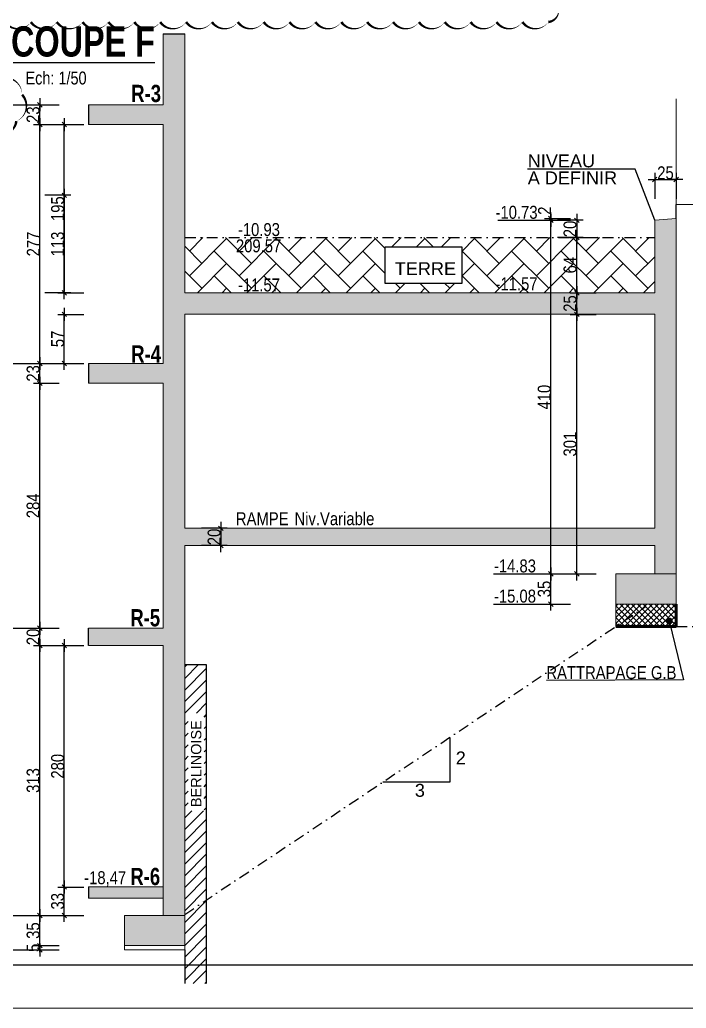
# Model space of a CAD drawing. Header units: millimetres. Extents: x 11663 to 22207, y 4553 to 8762.
# Drawn here: x 15666 to 16439, y 4553 to 5699 of the extents above; entities that cross this region are included whole.
import ezdxf
from ezdxf.enums import TextEntityAlignment as Align

# ---------------------------------------------------------------- set-up
doc = ezdxf.new("R2010")
doc.units = ezdxf.units.MM
doc.linetypes.add('TIRETPTX2', pattern=[50.8, 25.4, -12.7, 0, -12.7])
for name, color, linetype in [('01_cote_gen', 4, 'Continuous'), ('01_linteaux', 2, 'Continuous'), ('01_poch_BN', 9, 'Continuous'), ('01_poch_murs', 253, 'Continuous'), ('01_texte', 230, 'Continuous'), ('AA_COTES', 2, 'Continuous')]:
    doc.layers.add(name, color=color, linetype=linetype)
doc.layers.add('01_murs_coup', color=5, linetype='Continuous', lineweight=60)
doc.layers.add('01_PIEUX', color=5, linetype='Continuous', lineweight=60)
doc.styles.add('ARIAL NA', font='ARIALN.TTF')
doc.styles.add('impact', font='impact.ttf')
doc.styles.add('MATTE_TXT', font='arial.ttf')
doc.styles.add('STYLE2', font='ARIALN.TTF')
doc.dimstyles.new('JB50', dxfattribs={"dimscale": 0.1, "dimtxt": 150, "dimasz": 15, "dimexe": 0.1, "dimexo": 0.1, "dimgap": 0.09, "dimtad": 1, "dimdec": 1, "dimdsep": 46, "dimtxsty": 'STYLE2', "dimblk1": 'BOND_G', "dimblk2": 'BOND_D', "dimsah": 1, "dimcen": 1.5, "dimdle": 0.01, "dimse1": 1, "dimse2": 1, "dimclrd": 4, "dimclre": 2, "dimclrt": 6, "dimazin": 2, "dimtfac": 2.333333, "dimtdec": 1, "dimtix": 1, "dimtmove": 2, "dimatfit": 3, "dimldrblk": 'BOND_G', "dimfxl": 1, "dimtolj": 1, "dimtzin": 0, "dimarcsym": 0})

# ---------------------------------------------------------------- blocks, each defined once
blk = doc.blocks.new('BOND_G')
at = {"layer": 'AA_COTES', "color": 0}
for p, q in [((0, -5), (0, 15)), ((5, 0), (-5, 0)), ((1.77, 1.77), (-1.77, -1.77))]:
    blk.add_line(p, q, dxfattribs=at)
blk = doc.blocks.new('BOND_D')
at = {"layer": 'AA_COTES', "color": 0}
for p, q in [((5, 0), (-5, 0)), ((-1.77, -1.77), (1.77, 1.77)), ((0, 5), (0, -15))]:
    blk.add_line(p, q, dxfattribs=at)
blk = doc.blocks.new('*D125')
at = {"layer": '01_cote_gen', "color": 4, "lineweight": -2, "transparency": 16777216}
blk.add_line((16033.7, 7786.7), (16134.7, 7786.7), dxfattribs=at)
at = {"layer": 'Defpoints', "color": 0, "transparency": 16777216}
for p in [(16136.2, 7786.7), (16032.2, 7779.2), (16136.2, 5592.4)]:
    blk.add_point(p, dxfattribs=at)
at = {"layer": '01_cote_gen', "color": 4, "lineweight": -2, "transparency": 16777216, "xscale": 1.5, "yscale": 1.5, "zscale": 1.5, "rotation": 180}
blk.add_blockref('BOND_G', (16032.2, 7786.7), dxfattribs=at)
at = {"layer": '01_cote_gen', "color": 4, "lineweight": -2, "transparency": 16777216, "xscale": 1.5, "yscale": 1.5, "zscale": 1.5}
blk.add_blockref('BOND_D', (16136.2, 7786.7), dxfattribs=at)
at = {"layer": '01_cote_gen', "color": 6, "transparency": 16777216, "insert": (16084.2, 7794.4), "char_height": 15, "attachment_point": 5, "style": 'STYLE2'}
blk.add_mtext('\\A1;104', dxfattribs=at)
blk = doc.blocks.new('*D139')
at = {"layer": '01_cote_gen', "color": 4, "lineweight": -2, "transparency": 16777216}
blk.add_line((16333.7, 7758.7), (16414.3, 7758.7), dxfattribs=at)
at = {"layer": 'Defpoints', "color": 0, "transparency": 16777216}
for p in [(16415.8, 7758.7), (16332.2, 7706.2), (16415.8, 5569.6)]:
    blk.add_point(p, dxfattribs=at)
at = {"layer": '01_cote_gen', "color": 4, "lineweight": -2, "transparency": 16777216, "xscale": 1.5, "yscale": 1.5, "zscale": 1.5, "rotation": 180}
blk.add_blockref('BOND_G', (16332.2, 7758.7), dxfattribs=at)
at = {"layer": '01_cote_gen', "color": 4, "lineweight": -2, "transparency": 16777216, "xscale": 1.5, "yscale": 1.5, "zscale": 1.5}
blk.add_blockref('BOND_D', (16415.8, 7758.7), dxfattribs=at)
at = {"layer": '01_cote_gen', "color": 6, "transparency": 16777216, "insert": (16374, 7766.3), "char_height": 15, "attachment_point": 5, "style": 'STYLE2'}
blk.add_mtext('\\A1;83.5', dxfattribs=at)
blk = doc.blocks.new('*D228')
at = {"layer": '01_cote_gen', "color": 4, "lineweight": -2, "transparency": 16777216}
blk.add_line((15689.2, 4662.4), (15689.2, 4972.4), dxfattribs=at)
at = {"layer": 'Defpoints', "color": 0, "transparency": 16777216}
for p in [(15689.2, 4973.9), (15735.8, 4973.9), (15752.3, 4660.9)]:
    blk.add_point(p, dxfattribs=at)
at = {"layer": '01_cote_gen', "color": 4, "lineweight": -2, "transparency": 16777216, "xscale": 1.5, "yscale": 1.5, "zscale": 1.5}
for name, p, rotation in [('BOND_D', (15689.2, 4973.9), 90), ('BOND_G', (15689.2, 4660.9), 270)]:
    blk.add_blockref(name, p, dxfattribs=dict(at, rotation=rotation))
at = {"layer": '01_cote_gen', "color": 6, "transparency": 16777216, "insert": (15681.5, 4817.4), "char_height": 15, "attachment_point": 5, "rotation": 90, "style": 'STYLE2'}
blk.add_mtext('\\A1;313', dxfattribs=at)
blk = doc.blocks.new('*D229')
at = {"layer": '01_cote_gen', "color": 4, "lineweight": -2, "transparency": 16777216}
blk.add_line((15717.6, 4662.4), (15717.6, 4692.4), dxfattribs=at)
at = {"layer": 'Defpoints', "color": 0, "transparency": 16777216}
for p in [(15717.6, 4693.9), (15752.3, 4693.9), (15752.3, 4660.9)]:
    blk.add_point(p, dxfattribs=at)
at = {"layer": '01_cote_gen', "color": 4, "lineweight": -2, "transparency": 16777216, "xscale": 1.5, "yscale": 1.5, "zscale": 1.5}
for name, p, rotation in [('BOND_D', (15717.6, 4693.9), 90), ('BOND_G', (15717.6, 4660.9), 270)]:
    blk.add_blockref(name, p, dxfattribs=dict(at, rotation=rotation))
at = {"layer": '01_cote_gen', "color": 6, "transparency": 16777216, "insert": (15709.9, 4677.4), "char_height": 15, "attachment_point": 5, "rotation": 90, "style": 'STYLE2'}
blk.add_mtext('\\A1;33', dxfattribs=at)
blk = doc.blocks.new('*D230')
at = {"layer": '01_cote_gen', "color": 4, "lineweight": -2, "transparency": 16777216}
blk.add_line((15717.6, 4695.4), (15717.6, 4972.4), dxfattribs=at)
at = {"layer": 'Defpoints', "color": 0, "transparency": 16777216}
for p in [(15717.6, 4973.9), (15735.8, 4973.9), (15735.8, 4693.9)]:
    blk.add_point(p, dxfattribs=at)
at = {"layer": '01_cote_gen', "color": 4, "lineweight": -2, "transparency": 16777216, "xscale": 1.5, "yscale": 1.5, "zscale": 1.5}
for name, p, rotation in [('BOND_D', (15717.6, 4973.9), 90), ('BOND_G', (15717.6, 4693.9), 270)]:
    blk.add_blockref(name, p, dxfattribs=dict(at, rotation=rotation))
at = {"layer": '01_cote_gen', "color": 6, "transparency": 16777216, "insert": (15709.9, 4833.9), "char_height": 15, "attachment_point": 5, "rotation": 90, "style": 'STYLE2'}
blk.add_mtext('\\A1;280', dxfattribs=at)
blk = doc.blocks.new('*D326')
at = {"layer": '01_cote_gen', "color": 4, "lineweight": -2, "transparency": 16777216}
blk.add_line((15689.2, 4975.4), (15689.2, 4992.4), dxfattribs=at)
at = {"layer": 'Defpoints', "color": 0, "transparency": 16777216}
for p in [(15689.2, 4993.9), (15778, 4993.9), (15778, 4973.9)]:
    blk.add_point(p, dxfattribs=at)
at = {"layer": '01_cote_gen', "color": 4, "lineweight": -2, "transparency": 16777216, "xscale": 1.5, "yscale": 1.5, "zscale": 1.5}
for name, p, rotation in [('BOND_D', (15689.2, 4993.9), 90), ('BOND_G', (15689.2, 4973.9), 270)]:
    blk.add_blockref(name, p, dxfattribs=dict(at, rotation=rotation))
at = {"layer": '01_cote_gen', "color": 6, "transparency": 16777216, "insert": (15681.5, 4983.9), "char_height": 15, "attachment_point": 5, "rotation": 90, "style": 'STYLE2'}
blk.add_mtext('\\A1;20', dxfattribs=at)
blk = doc.blocks.new('*D327')
at = {"layer": '01_cote_gen', "color": 4, "lineweight": -2, "transparency": 16777216}
blk.add_line((15689.2, 4995.4), (15689.2, 5276.4), dxfattribs=at)
at = {"layer": 'Defpoints', "color": 0, "transparency": 16777216}
for p in [(15689.2, 5277.9), (15745.7, 5277.9), (15745.7, 4993.9)]:
    blk.add_point(p, dxfattribs=at)
at = {"layer": '01_cote_gen', "color": 4, "lineweight": -2, "transparency": 16777216, "xscale": 1.5, "yscale": 1.5, "zscale": 1.5}
for name, p, rotation in [('BOND_D', (15689.2, 5277.9), 90), ('BOND_G', (15689.2, 4993.9), 270)]:
    blk.add_blockref(name, p, dxfattribs=dict(at, rotation=rotation))
at = {"layer": '01_cote_gen', "color": 6, "transparency": 16777216, "insert": (15681.5, 5135.9), "char_height": 15, "attachment_point": 5, "rotation": 90, "style": 'STYLE2'}
blk.add_mtext('\\A1;284', dxfattribs=at)
blk = doc.blocks.new('*D328')
at = {"layer": '01_cote_gen', "color": 4, "lineweight": -2, "transparency": 16777216}
blk.add_line((15689.2, 5279.4), (15689.2, 5299.4), dxfattribs=at)
at = {"layer": 'Defpoints', "color": 0, "transparency": 16777216}
for p in [(15689.2, 5300.9), (15756, 5300.9), (15756, 5277.9)]:
    blk.add_point(p, dxfattribs=at)
at = {"layer": '01_cote_gen', "color": 4, "lineweight": -2, "transparency": 16777216, "xscale": 1.5, "yscale": 1.5, "zscale": 1.5}
for name, p, rotation in [('BOND_D', (15689.2, 5300.9), 90), ('BOND_G', (15689.2, 5277.9), 270)]:
    blk.add_blockref(name, p, dxfattribs=dict(at, rotation=rotation))
at = {"layer": '01_cote_gen', "color": 6, "transparency": 16777216, "insert": (15681.5, 5289.4), "char_height": 15, "attachment_point": 5, "rotation": 90, "style": 'STYLE2'}
blk.add_mtext('\\A1;23', dxfattribs=at)
blk = doc.blocks.new('*D329')
at = {"layer": '01_cote_gen', "color": 4, "lineweight": -2, "transparency": 16777216}
blk.add_line((15689.2, 5302.4), (15689.2, 5576.4), dxfattribs=at)
at = {"layer": 'Defpoints', "color": 0, "transparency": 16777216}
for p in [(15689.2, 5577.9), (15789, 5577.9), (15809.4, 5300.9)]:
    blk.add_point(p, dxfattribs=at)
at = {"layer": '01_cote_gen', "color": 4, "lineweight": -2, "transparency": 16777216, "xscale": 1.5, "yscale": 1.5, "zscale": 1.5}
for name, p, rotation in [('BOND_D', (15689.2, 5577.9), 90), ('BOND_G', (15689.2, 5300.9), 270)]:
    blk.add_blockref(name, p, dxfattribs=dict(at, rotation=rotation))
at = {"layer": '01_cote_gen', "color": 6, "transparency": 16777216, "insert": (15681.7, 5439.4), "char_height": 15, "attachment_point": 5, "rotation": 90, "style": 'STYLE2'}
blk.add_mtext('\\A1;277', dxfattribs=at)
blk = doc.blocks.new('*D330')
at = {"layer": '01_cote_gen', "color": 4, "lineweight": -2, "transparency": 16777216}
blk.add_line((15689.2, 5579.4), (15689.2, 5599.4), dxfattribs=at)
at = {"layer": 'Defpoints', "color": 0, "transparency": 16777216}
for p in [(15689.2, 5600.9), (15765.3, 5600.9), (15789, 5577.9)]:
    blk.add_point(p, dxfattribs=at)
at = {"layer": '01_cote_gen', "color": 4, "lineweight": -2, "transparency": 16777216, "xscale": 1.5, "yscale": 1.5, "zscale": 1.5}
for name, p, rotation in [('BOND_D', (15689.2, 5600.9), 90), ('BOND_G', (15689.2, 5577.9), 270)]:
    blk.add_blockref(name, p, dxfattribs=dict(at, rotation=rotation))
at = {"layer": '01_cote_gen', "color": 6, "transparency": 16777216, "insert": (15681.5, 5589.4), "char_height": 15, "attachment_point": 5, "rotation": 90, "style": 'STYLE2'}
blk.add_mtext('\\A1;23', dxfattribs=at)
blk = doc.blocks.new('*D331')
at = {"layer": '01_cote_gen', "color": 4, "lineweight": -2, "transparency": 16777216}
blk.add_line((15717.6, 5302.4), (15717.6, 5356.4), dxfattribs=at)
at = {"layer": 'Defpoints', "color": 0, "transparency": 16777216}
for p in [(15717.6, 5357.9), (15899.3, 5357.9), (15789, 5300.9)]:
    blk.add_point(p, dxfattribs=at)
at = {"layer": '01_cote_gen', "color": 4, "lineweight": -2, "transparency": 16777216, "xscale": 1.5, "yscale": 1.5, "zscale": 1.5}
for name, p, rotation in [('BOND_D', (15717.6, 5357.9), 90), ('BOND_G', (15717.6, 5300.9), 270)]:
    blk.add_blockref(name, p, dxfattribs=dict(at, rotation=rotation))
at = {"layer": '01_cote_gen', "color": 6, "transparency": 16777216, "insert": (15709.9, 5329.4), "char_height": 15, "attachment_point": 5, "rotation": 90, "style": 'STYLE2'}
blk.add_mtext('\\A1;57', dxfattribs=at)
blk = doc.blocks.new('*D332')
at = {"layer": '01_cote_gen', "color": 4, "lineweight": -2, "transparency": 16777216}
blk.add_line((15717.6, 5494.4), (15717.6, 5384.4), dxfattribs=at)
at = {"layer": 'Defpoints', "color": 0, "transparency": 16777216}
for p in [(15740.1, 5495.9), (15717.6, 5382.9), (15857.2, 5382.9)]:
    blk.add_point(p, dxfattribs=at)
at = {"layer": '01_cote_gen', "color": 4, "lineweight": -2, "transparency": 16777216, "xscale": 1.5, "yscale": 1.5, "zscale": 1.5}
for name, p, rotation in [('BOND_G', (15717.6, 5495.9), 90), ('BOND_D', (15717.6, 5382.9), 270)]:
    blk.add_blockref(name, p, dxfattribs=dict(at, rotation=rotation))
at = {"layer": '01_cote_gen', "color": 6, "transparency": 16777216, "insert": (15709.9, 5439.4), "char_height": 15, "attachment_point": 5, "rotation": 90, "style": 'STYLE2'}
blk.add_mtext('\\A1;113', dxfattribs=at)
blk = doc.blocks.new('*D333')
at = {"layer": '01_cote_gen', "color": 4, "lineweight": -2, "transparency": 16777216}
blk.add_line((15717.6, 5384.4), (15717.6, 5576.4), dxfattribs=at)
at = {"layer": 'Defpoints', "color": 0, "transparency": 16777216}
for p in [(15717.6, 5577.9), (15767.1, 5577.9), (15924.4, 5382.9)]:
    blk.add_point(p, dxfattribs=at)
at = {"layer": '01_cote_gen', "color": 4, "lineweight": -2, "transparency": 16777216, "xscale": 1.5, "yscale": 1.5, "zscale": 1.5}
for name, p, rotation in [('BOND_D', (15717.6, 5577.9), 90), ('BOND_G', (15717.6, 5382.9), 270)]:
    blk.add_blockref(name, p, dxfattribs=dict(at, rotation=rotation))
at = {"layer": '01_cote_gen', "color": 6, "transparency": 16777216, "insert": (15709.9, 5480.4), "char_height": 15, "attachment_point": 5, "rotation": 90, "style": 'STYLE2'}
blk.add_mtext('\\A1;195', dxfattribs=at)
blk = doc.blocks.new('*D231')
at = {"layer": '01_cote_gen', "color": 4, "lineweight": -2, "transparency": 16777216}
blk.add_line((16311.8, 5384.4), (16311.8, 5445.4), dxfattribs=at)
at = {"layer": 'Defpoints', "color": 0, "transparency": 16777216}
for p in [(16311.8, 5446.9), (16333.1, 5446.9), (16323.4, 5382.9)]:
    blk.add_point(p, dxfattribs=at)
at = {"layer": '01_cote_gen', "color": 4, "lineweight": -2, "transparency": 16777216, "xscale": 1.5, "yscale": 1.5, "zscale": 1.5}
for name, p, rotation in [('BOND_D', (16311.8, 5446.9), 90), ('BOND_G', (16311.8, 5382.9), 270)]:
    blk.add_blockref(name, p, dxfattribs=dict(at, rotation=rotation))
at = {"layer": '01_cote_gen', "color": 6, "transparency": 16777216, "insert": (16304.1, 5414.9), "char_height": 15, "attachment_point": 5, "rotation": 90, "style": 'STYLE2'}
blk.add_mtext('\\A1;64', dxfattribs=at)
blk = doc.blocks.new('*D232')
at = {"layer": '01_cote_gen', "color": 4, "lineweight": -2, "transparency": 16777216}
blk.add_line((16311.8, 5465.4), (16311.8, 5448.4), dxfattribs=at)
at = {"layer": 'Defpoints', "color": 0, "transparency": 16777216}
for p in [(16334.3, 5466.9), (16311.8, 5446.9), (16334.3, 5446.9)]:
    blk.add_point(p, dxfattribs=at)
at = {"layer": '01_cote_gen', "color": 4, "lineweight": -2, "transparency": 16777216, "xscale": 1.5, "yscale": 1.5, "zscale": 1.5}
for name, p, rotation in [('BOND_G', (16311.8, 5466.9), 90), ('BOND_D', (16311.8, 5446.9), 270)]:
    blk.add_blockref(name, p, dxfattribs=dict(at, rotation=rotation))
at = {"layer": '01_cote_gen', "color": 6, "transparency": 16777216, "insert": (16304.1, 5456.9), "char_height": 15, "attachment_point": 5, "rotation": 90, "style": 'STYLE2'}
blk.add_mtext('\\A1;20', dxfattribs=at)
blk = doc.blocks.new('*D233')
at = {"layer": '01_cote_gen', "color": 4, "lineweight": -2, "transparency": 16777216}
for p, q in [((16281.9, 5470.4), (16281.9, 5471.9)), ((16281.9, 5468.9), (16281.9, 5466.9)), ((16281.9, 5465.4), (16281.9, 5463.9))]:
    blk.add_line(p, q, dxfattribs=at)
at = {"layer": 'Defpoints', "color": 0, "transparency": 16777216}
for p in [(16281.9, 5466.9), (16304.4, 5468.9), (16331, 5466.9)]:
    blk.add_point(p, dxfattribs=at)
at = {"layer": '01_cote_gen', "color": 4, "lineweight": -2, "transparency": 16777216, "xscale": 1.5, "yscale": 1.5, "zscale": 1.5}
for name, p, rotation in [('BOND_G', (16281.9, 5468.9), 270), ('BOND_D', (16281.9, 5466.9), 90)]:
    blk.add_blockref(name, p, dxfattribs=dict(at, rotation=rotation))
at = {"layer": '01_cote_gen', "color": 6, "transparency": 16777216, "insert": (16274.4, 5478.1), "char_height": 15, "attachment_point": 5, "rotation": 90, "style": 'STYLE2'}
blk.add_mtext('\\A1;2', dxfattribs=at)
blk = doc.blocks.new('*D234')
at = {"layer": '01_cote_gen', "color": 4, "lineweight": -2, "transparency": 16777216}
blk.add_line((16311.8, 5058.4), (16311.8, 5356.4), dxfattribs=at)
at = {"layer": 'Defpoints', "color": 0, "transparency": 16777216}
for p in [(16311.8, 5357.9), (16327, 5357.9), (16315.9, 5056.9)]:
    blk.add_point(p, dxfattribs=at)
at = {"layer": '01_cote_gen', "color": 4, "lineweight": -2, "transparency": 16777216, "xscale": 1.5, "yscale": 1.5, "zscale": 1.5}
for name, p, rotation in [('BOND_D', (16311.8, 5357.9), 90), ('BOND_G', (16311.8, 5056.9), 270)]:
    blk.add_blockref(name, p, dxfattribs=dict(at, rotation=rotation))
at = {"layer": '01_cote_gen', "color": 6, "transparency": 16777216, "insert": (16304.1, 5207.4), "char_height": 15, "attachment_point": 5, "rotation": 90, "style": 'STYLE2'}
blk.add_mtext('\\A1;301', dxfattribs=at)
blk = doc.blocks.new('*D235')
at = {"layer": '01_cote_gen', "color": 4, "lineweight": -2, "transparency": 16777216}
blk.add_line((16311.8, 5359.4), (16311.8, 5381.4), dxfattribs=at)
at = {"layer": 'Defpoints', "color": 0, "transparency": 16777216}
for p in [(16311.8, 5382.9), (16334.3, 5382.9), (16334.3, 5357.9)]:
    blk.add_point(p, dxfattribs=at)
at = {"layer": '01_cote_gen', "color": 4, "lineweight": -2, "transparency": 16777216, "xscale": 1.5, "yscale": 1.5, "zscale": 1.5}
for name, p, rotation in [('BOND_D', (16311.8, 5382.9), 90), ('BOND_G', (16311.8, 5357.9), 270)]:
    blk.add_blockref(name, p, dxfattribs=dict(at, rotation=rotation))
at = {"layer": '01_cote_gen', "color": 6, "transparency": 16777216, "insert": (16304.1, 5370.4), "char_height": 15, "attachment_point": 5, "rotation": 90, "style": 'STYLE2'}
blk.add_mtext('\\A1;25', dxfattribs=at)
blk = doc.blocks.new('*D200')
at = {"layer": '01_cote_gen', "color": 4, "lineweight": -2, "transparency": 16777216}
blk.add_line((16281.9, 5058.4), (16281.9, 5465.4), dxfattribs=at)
at = {"layer": 'Defpoints', "color": 0, "transparency": 16777216}
for p in [(16281.9, 5466.9), (16334.3, 5466.9), (16304.3, 5056.9)]:
    blk.add_point(p, dxfattribs=at)
at = {"layer": '01_cote_gen', "color": 4, "lineweight": -2, "transparency": 16777216, "xscale": 1.5, "yscale": 1.5, "zscale": 1.5}
for name, p, rotation in [('BOND_D', (16281.9, 5466.9), 90), ('BOND_G', (16281.9, 5056.9), 270)]:
    blk.add_blockref(name, p, dxfattribs=dict(at, rotation=rotation))
at = {"layer": '01_cote_gen', "color": 6, "transparency": 16777216, "insert": (16274.2, 5261.9), "char_height": 15, "attachment_point": 5, "rotation": 90, "style": 'STYLE2'}
blk.add_mtext('\\A1;410', dxfattribs=at)
blk = doc.blocks.new('*D201')
at = {"layer": '01_cote_gen', "color": 4, "lineweight": -2, "transparency": 16777216}
blk.add_line((16403.7, 5514.3), (16425.7, 5514.3), dxfattribs=at)
at = {"layer": 'Defpoints', "color": 0, "transparency": 16777216}
for p in [(16427.2, 5514.3), (16402.2, 5497.2), (16427.2, 5482.7)]:
    blk.add_point(p, dxfattribs=at)
at = {"layer": '01_cote_gen', "color": 4, "lineweight": -2, "transparency": 16777216, "xscale": 1.5, "yscale": 1.5, "zscale": 1.5, "rotation": 180}
blk.add_blockref('BOND_G', (16402.2, 5514.3), dxfattribs=at)
at = {"layer": '01_cote_gen', "color": 4, "lineweight": -2, "transparency": 16777216, "xscale": 1.5, "yscale": 1.5, "zscale": 1.5}
blk.add_blockref('BOND_D', (16427.2, 5514.3), dxfattribs=at)
at = {"layer": '01_cote_gen', "color": 6, "transparency": 16777216, "insert": (16414.7, 5521.9), "char_height": 15, "attachment_point": 5, "style": 'STYLE2'}
blk.add_mtext('\\A1;25', dxfattribs=at)
blk = doc.blocks.new('*D284')
at = {"layer": '01_cote_gen', "color": 4, "lineweight": -2, "transparency": 16777216}
blk.add_line((15899.1, 5108.3), (15899.1, 5091.3), dxfattribs=at)
at = {"layer": 'Defpoints', "color": 0, "transparency": 16777216}
for p in [(15887.5, 5109.8), (15887.5, 5089.8), (15899.1, 5089.8)]:
    blk.add_point(p, dxfattribs=at)
at = {"layer": '01_cote_gen', "color": 4, "lineweight": -2, "transparency": 16777216, "xscale": 1.5, "yscale": 1.5, "zscale": 1.5}
for name, p, rotation in [('BOND_G', (15899.1, 5109.8), 90), ('BOND_D', (15899.1, 5089.8), 270)]:
    blk.add_blockref(name, p, dxfattribs=dict(at, rotation=rotation))
at = {"layer": '01_cote_gen', "color": 6, "transparency": 16777216, "insert": (15891.4, 5099.8), "char_height": 15, "attachment_point": 5, "rotation": 90, "style": 'STYLE2'}
blk.add_mtext('\\A1;20', dxfattribs=at)
blk = doc.blocks.new('*D285')
at = {"layer": '01_cote_gen', "color": 4, "lineweight": -2, "transparency": 16777216}
for p, q in [((15689.2, 4627.4), (15689.2, 4628.9)), ((15689.2, 4625.9), (15689.2, 4620.9)), ((15689.2, 4619.4), (15689.2, 4617.9))]:
    blk.add_line(p, q, dxfattribs=at)
at = {"layer": 'Defpoints', "color": 0, "transparency": 16777216}
for p in [(15689.2, 4620.9), (15787.2, 4625.9), (15787.2, 4620.9)]:
    blk.add_point(p, dxfattribs=at)
at = {"layer": '01_cote_gen', "color": 4, "lineweight": -2, "transparency": 16777216, "xscale": 1.5, "yscale": 1.5, "zscale": 1.5}
for name, p, rotation in [('BOND_G', (15689.2, 4625.9), 270), ('BOND_D', (15689.2, 4620.9), 90)]:
    blk.add_blockref(name, p, dxfattribs=dict(at, rotation=rotation))
at = {"layer": '01_cote_gen', "color": 6, "transparency": 16777216, "insert": (15681.6, 4623.4), "char_height": 15, "attachment_point": 5, "rotation": 90, "style": 'STYLE2'}
blk.add_mtext('\\A1;5', dxfattribs=at)
blk = doc.blocks.new('*D286')
at = {"layer": '01_cote_gen', "color": 4, "lineweight": -2, "transparency": 16777216}
blk.add_line((15689.2, 4627.4), (15689.2, 4659.4), dxfattribs=at)
at = {"layer": 'Defpoints', "color": 0, "transparency": 16777216}
for p in [(15689.2, 4660.9), (15787.2, 4660.9), (15787.2, 4625.9)]:
    blk.add_point(p, dxfattribs=at)
at = {"layer": '01_cote_gen', "color": 4, "lineweight": -2, "transparency": 16777216, "xscale": 1.5, "yscale": 1.5, "zscale": 1.5}
for name, p, rotation in [('BOND_D', (15689.2, 4660.9), 90), ('BOND_G', (15689.2, 4625.9), 270)]:
    blk.add_blockref(name, p, dxfattribs=dict(at, rotation=rotation))
at = {"layer": '01_cote_gen', "color": 6, "transparency": 16777216, "insert": (15681.5, 4643.4), "char_height": 15, "attachment_point": 5, "rotation": 90, "style": 'STYLE2'}
blk.add_mtext('\\A1;35', dxfattribs=at)
blk = doc.blocks.new('*D288')
at = {"layer": '01_cote_gen', "color": 4, "lineweight": -2, "transparency": 16777216}
blk.add_line((16281.9, 5023.4), (16281.9, 5055.4), dxfattribs=at)
at = {"layer": 'Defpoints', "color": 0, "transparency": 16777216}
for p in [(16281.9, 5056.9), (16357.2, 5056.9), (16357.2, 5021.9)]:
    blk.add_point(p, dxfattribs=at)
at = {"layer": '01_cote_gen', "color": 4, "lineweight": -2, "transparency": 16777216, "xscale": 1.5, "yscale": 1.5, "zscale": 1.5}
for name, p, rotation in [('BOND_D', (16281.9, 5056.9), 90), ('BOND_G', (16281.9, 5021.9), 270)]:
    blk.add_blockref(name, p, dxfattribs=dict(at, rotation=rotation))
at = {"layer": '01_cote_gen', "color": 6, "transparency": 16777216, "insert": (16274.2, 5039.4), "char_height": 15, "attachment_point": 5, "rotation": 90, "style": 'STYLE2'}
blk.add_mtext('\\A1;35', dxfattribs=at)

msp = doc.modelspace()

# ---------------------------------------------------------------- hatches: boundary and pattern name
at = {"layer": '01_poch_BN'}
h = msp.add_hatch(color=256, dxfattribs=at)
h.dxf.hatch_style = 1
h.paths.add_polyline_path([(16065.03, 5109.79), (15857.21, 5109.79), (15857.21, 5357.92), (16065.03, 5357.92), (16065.03, 5382.92), (15857.21, 5382.92), (15857.21, 5683), (15832.21, 5683), (15832.21, 5600.92), (15745.72, 5600.92), (15745.72, 5577.92), (15832.21, 5577.92), (15832.21, 5300.92), (15745.72, 5300.92), (15745.72, 5277.92), (15832.21, 5277.92), (15832.21, 4993.92), (15745.72, 4993.92), (15745.72, 4973.92), (15832.21, 4973.92), (15832.21, 4660.92), (15857.21, 4660.92), (15857.21, 5089.77), (16065.03, 5089.77)])
h.paths.add_polyline_path([(15832.21, 4693.92), (15745.72, 4693.92), (15745.72, 4680.92), (15832.21, 4680.92)], flags=17)
h.paths.add_polyline_path([(15857.21, 4660.92), (15787.21, 4660.92), (15787.21, 4625.92), (15857.21, 4625.92)])
h = msp.add_hatch(color=256, dxfattribs=at)
h.dxf.hatch_style = 1
h.paths.add_polyline_path([(16427.21, 5463.92), (16427.21, 5468.92), (16402.21, 5466.92), (16402.21, 5461.92), (16402.21, 5382.92), (16065.03, 5382.92), (16065.03, 5357.92), (16402.21, 5357.92), (16402.21, 5109.79), (16065.03, 5109.79), (16065.03, 5089.77), (16402.21, 5089.77), (16402.21, 5056.91), (16427.21, 5056.91)])
h.paths.add_polyline_path([(16427.21, 5056.91), (16402.21, 5056.91), (16357.21, 5056.91), (16357.21, 5021.91), (16427.21, 5021.91)])
at = {"layer": '01_poch_murs'}
h = msp.add_hatch(dxfattribs=at)
h.set_pattern_fill('AR-HBONE', color=256, scale=0.2)
h.paths.add_polyline_path([(16402.21, 5446.92), (15857.21, 5446.92), (15857.21, 5382.92), (16402.21, 5382.92)])
h.paths.add_polyline_path([(16089.8, 5435.98), (16178.39, 5435.98), (16178.39, 5393.69), (16089.8, 5393.69)], flags=16)
h.paths.add_polyline_path([(16319.65, 5401.73), (16319.65, 5428.34), (16288.42, 5428.34), (16288.42, 5401.73)], flags=24)
h.paths.add_polyline_path([(16319.65, 5440.55), (16319.65, 5467.16), (16288.42, 5467.16), (16288.42, 5440.55)], flags=9)
h.paths.add_polyline_path([(15915.08, 5380.41), (15982.15, 5380.41), (15982.15, 5403.39), (15915.08, 5403.39)], flags=9)
h.paths.add_polyline_path([(16213.8, 5381.65), (16270.19, 5381.65), (16270.19, 5404.62), (16213.8, 5404.62)], flags=9)
h.paths.add_polyline_path([(15912.76, 5425.7), (15984.51, 5425.7), (15984.51, 5448.68), (15912.76, 5448.68)], flags=9)
h.paths.add_polyline_path([(16097.09, 5399.63), (16175.61, 5399.63), (16175.61, 5422.13), (16097.09, 5422.13)], flags=8)
h = msp.add_hatch(dxfattribs=at)
h.set_pattern_fill('ANSI37', color=256, scale=1.5)
h.set_pattern_definition([(45, (3765.891, -1321.345), (-3.367596, 3.367596), []), (135, (3765.891, -1321.345), (-3.367596, -3.367596), [])])
h.paths.add_polyline_path([(16427.21, 5021.91), (16357.21, 5021.91), (16357.21, 4996.11), (16427.21, 4996.11)])
h = msp.add_hatch(dxfattribs=at)
h.set_pattern_fill('ANSI31', color=256, scale=3)
h.set_pattern_definition([(45, (4200.968, 3422.751), (-6.735192, 6.735192), [])])
h.paths.add_polyline_path([(15882.21, 4951.92), (15857.21, 4951.92)], flags=17)
h.paths.add_polyline_path([(15882.21, 4951.92), (15857.21, 4951.92), (15857.21, 4660.92), (15857.21, 4620.92), (15882.21, 4637.54)])
h.paths.add_polyline_path([(15882.21, 4637.54), (15857.21, 4620.92), (15857.21, 4582.02), (15882.21, 4582.02)])
h.paths.add_polyline_path([(15879.78, 4782.33), (15879.78, 4895.53), (15861.15, 4895.53), (15861.15, 4782.33)], flags=16)

# ---------------------------------------------------------------- linework, layer by layer
at = {"layer": '01_linteaux', "linetype": 'TIRETPTX2', "ltscale": 0.5}
for p, q in [((15857.21, 5446.92, 9.99), (16402.21, 5446.92, 9.99)), ((15857.21, 4662.12, 9.99), (16391.58, 5019.07, 9.99)), ((16427.21, 5016.91, 9.99), (16427.21, 4996.11, 494881319.69)), ((16427.21, 4996.11, 494881319.69), (16467.21, 4996.11, 494881319.69))]:
    msp.add_line(p, q, dxfattribs=at)
at = {"layer": '01_linteaux'}
for p, q in [((15857.21, 4951.92, 9.99), (15882.21, 4951.92, 9.99)), ((15882.21, 4951.92, 9.99), (15882.21, 4582.02, 9.99)), ((15857.21, 4620.92, 9.99), (15857.21, 4582.02, 9.99))]:
    msp.add_line(p, q, dxfattribs=at)
at = {"layer": '01_murs_coup'}
for p in [(16427.21, 5021.91, 9.99), (16357.21, 4996.11, -517158655.11)]:
    msp.add_line(p, (16427.21, 4996.11, -517158655.11), dxfattribs=at)
at = {"layer": '01_murs_coup', "linetype": 'Continuous', "lineweight": 5}
msp.add_line((21156.96, 4553.36), (11662.74, 4553.36), dxfattribs=at)
at = {"layer": '01_PIEUX', "linetype": 'Continuous', "lineweight": 5}
for p, q in [((15832.21, 5600.92, 9.99), (15832.21, 5683, 9.99)), ((15857.21, 5382.92, 9.99), (15857.21, 5683, 9.99)), ((16427.21, 5485.38, 104295347.93), (16427.21, 5607.92, 9.99)), ((15745.72, 5600.92, 9.99), (15832.21, 5600.92, 9.99)), ((15745.72, 5577.92, 9.99), (15832.21, 5577.92, 9.99)), ((15832.21, 5300.92, 9.99), (15832.21, 5577.92, 9.99)), ((16427.21, 5485.38, 9.99), (16467.21, 5485.38, 9.99)), ((16402.21, 5466.92, 9.99), (16427.21, 5468.92, 9.99)), ((16402.21, 5382.92, 9.99), (16402.21, 5466.92, 9.99)), ((16427.21, 5016.91, 9.99), (16427.21, 5468.92, 9.99)), ((15857.21, 5382.92, 9.99), (16402.21, 5382.92, 9.99)), ((15857.21, 5357.92, 9.99), (16402.21, 5357.92, 9.99)), ((15857.21, 5109.79, 9.99), (15857.21, 5357.92, 9.99)), ((16402.21, 5109.79, 9.99), (16402.21, 5357.92, 9.99)), ((15745.72, 5300.92, 9.99), (15832.21, 5300.92, 9.99)), ((15745.72, 5277.92, 9.99), (15832.21, 5277.92, 9.99)), ((15832.21, 4993.92, 9.99), (15832.21, 5277.92, 9.99)), ((15857.21, 5109.79, 9.99), (16402.21, 5109.79, 9.99)), ((15857.21, 5089.77, 9.99), (16402.21, 5089.77, 9.99)), ((15857.21, 4620.92, 9.99), (15857.21, 5089.77, 9.99)), ((16402.21, 5056.91, 9.99), (16402.21, 5089.77, 9.99)), ((16357.21, 4996.11, 9.99), (16357.21, 5056.91, 9.99)), ((16357.21, 5056.91, 9.99), (16427.21, 5056.91, 9.99)), ((16357.21, 5021.91, 9.99), (16427.21, 5021.91, 9.99)), ((15745.72, 4993.92, 9.99), (15832.21, 4993.92, 9.99)), ((15745.72, 4973.92, 9.99), (15832.21, 4973.92, 9.99)), ((15832.21, 4660.92, 9.99), (15832.21, 4973.92, 9.99)), ((15745.72, 4693.92, 9.99), (15832.21, 4693.92, 9.99)), ((15745.72, 4680.92, 9.99), (15832.21, 4680.92, 9.99)), ((15787.21, 4660.92, 9.99), (15857.21, 4660.92, 9.99)), ((15787.21, 4620.92, 9.99), (15787.21, 4660.92, 9.99)), ((15787.21, 4625.92, 9.99), (15857.21, 4625.92, 9.99)), ((15787.21, 4620.92, 9.99), (15857.21, 4620.92, 9.99))]:
    msp.add_line(p, q, dxfattribs=at)
at = {"layer": '01_poch_BN'}
for p, q in [((15832.21, 5683, 9.99), (15857.21, 5683, 9.99)), ((15745.72, 5600.92, 9.99), (15745.72, 5577.92, 9.99)), ((16427.21, 5468.92, 9.99), (16427.21, 5485.38, 9.99)), ((15745.72, 5300.92, 9.99), (15745.72, 5277.92, 9.99)), ((15745.72, 4973.92, 9.99), (15745.72, 4993.92, 9.99)), ((15745.72, 4693.92, 9.99), (15745.72, 4680.92, 9.99))]:
    msp.add_line(p, q, dxfattribs=at)
at = {"layer": '01_texte'}
for p, q in [((15597.48, 5600.92, 9.99), (15681.7, 5600.92, 9.99)), ((16379.46, 5526.3, 9.99), (16254.57, 5526.3, 9.99)), ((16402.21, 5466.92, 9.99), (16379.46, 5526.3, 9.99)), ((16220.2, 5466.92, 9.99), (16274.41, 5466.92, 9.99)), ((15597.48, 5300.92, 9.99), (15681.7, 5300.92, 9.99)), ((16215.46, 5056.91, 9.99), (16274.41, 5056.91, 9.99)), ((16215.46, 5021.91, 9.99), (16274.41, 5021.91, 9.99)), ((16419.15, 5002.37, -517158655.11), (16435.6, 4933.98, -517158655.11)), ((15597.48, 4993.92, 9.99), (15681.7, 4993.92, 9.99)), ((16435.6, 4933.98, -517158655.11), (16276.87, 4933.45, -517158655.11)), ((16164.67, 4867.1, 9.99), (16164.67, 4815.39, 9.99)), ((16164.67, 4815.39, 9.99), (16087.11, 4815.39, 9.99)), ((15597.48, 4660.92, 9.99), (15681.7, 4660.92, 9.99)), ((15597.48, 4620.92, 9.99), (15681.7, 4620.92, 9.99)), ((21156.96, 4603.36), (11712.74, 4603.36))]:
    msp.add_line(p, q, dxfattribs=at)
msp.add_lwpolyline([(16289.57, 5716.03, 0, 3, -0.5205671), (16278.78, 5696.82, 0, 3, -0.5205671), (16248.78, 5696.82, 0, 3, -0.5205671), (16218.78, 5696.82, 0, 3, -0.5205671), (16188.78, 5696.82, 0, 3, -0.5205671), (16158.78, 5696.82, 0, 3, -0.5205671), (16128.78, 5696.82, 0, 3, -0.5205671), (16098.78, 5696.82, 0, 3, -0.5205671), (16068.78, 5696.82, 0, 3, -0.5205671), (16038.78, 5696.82, 0, 3, -0.5205671), (16008.78, 5696.82, 0, 3, -0.5205671), (15978.78, 5696.82, 0, 3, -0.5205671), (15948.78, 5696.82, 0, 3, -0.5205671), (15918.78, 5696.82, 0, 3, -0.5205671), (15888.78, 5696.82, 0, 3, -0.5205671), (15858.78, 5696.82, 0, 3, -0.5205671), (15828.78, 5696.82, 0, 3, -0.5205671), (15798.78, 5696.82, 0, 3, -0.5205671), (15768.78, 5696.82, 0, 3, -0.5205671), (15738.78, 5696.82, 0, 3, -0.5205671), (15708.78, 5696.82, 0, 3, -0.5205671), (15678.78, 5696.82, 0, 3, -0.5205671), (15648.78, 5696.82, 0, 3, -0.5205671)], format="xyseb", dxfattribs=at)
msp.add_lwpolyline([(15605.25, 5626.27, 0, 3, 0.5205671), (15575.05, 5625.16, 0, 3, 0.5205671), (15575.05, 5625.16, 0, 3, 0.5205671), (15561.26, 5597.21, 0, 3, 0.5205671), (15561.26, 5597.21, 0, 3, 0.5205671), (15573.19, 5569.26, 0, 3, 0.5205671), (15573.19, 5569.26, 0, 3, 0.5205671), (15604.51, 5563.67, 0, 3, 0.5205671), (15604.51, 5563.67, 0, 3, 0.5205671), (15635.46, 5567.77, 0, 3, 0.5205671), (15635.46, 5567.77, 0, 3, 0.5205671), (15661.93, 5581.93, 0, 3, 0.5205671), (15661.93, 5581.93, 0, 3, 0.5205671), (15668.64, 5612.49, 0, 3, 0.5205671), (15668.64, 5612.49, 0, 3, 0.5205671), (15642.17, 5631.12, 0, 3, 0.5205671), (15642.17, 5631.12, 0, 3, 0.5205671)], format="xyseb", close=True, dxfattribs=at)
at = {"layer": '01_texte', "elevation": 9.99}
msp.add_lwpolyline([(16089.8, 5435.98), (16178.39, 5435.98), (16178.39, 5393.69), (16089.8, 5393.69)], close=True, dxfattribs=at)
at = {"layer": '01_texte', "const_width": 4, "elevation": -517158655.11}
msp.add_lwpolyline([(16417.15, 5002.37, 1), (16421.15, 5002.37, 1)], format="xyb", close=True, dxfattribs=at)

# ---------------------------------------------------------------- texts
at = {"layer": '01_texte', "style": 'impact'}
msp.add_text('%%UCOUPE F', height=35, dxfattribs=at).set_placement((15739.3, 5646.29, 9.99), align=Align.BOTTOM_CENTER)
at = {"layer": '01_texte', "style": 'MATTE_TXT', "width": 0.8}
msp.add_text('Ech: 1/50', height=15, dxfattribs=at).set_placement((15708, 5619.9, 9.99), align=Align.BOTTOM_CENTER)
at = {"layer": '01_texte'}
for s, height, style, p in [('R-3', 20, 'impact', (15795.16, 5604.03, 9.99)), ('NIVEAU', 15, 'MATTE_TXT', (16255.02, 5528.31, 9.99)), ('A DEFINIR', 15, 'MATTE_TXT', (16255.02, 5508.62, 9.99)), ('-10.73', 15, 'ARIAL NA', (16217.63, 5468.69, 9.99)), ('-10.93', 15, 'ARIAL NA', (15918.9, 5448.69, 9.99)), ('209.57', 15, 'ARIAL NA', (15916.59, 5429.79, 9.99)), ('TERRE', 15, 'MATTE_TXT', (16100.84, 5403.38, 9.99)), ('-11.57', 15, 'ARIAL NA', (15918.9, 5384.5, 9.99)), ('-11.57', 15, 'ARIAL NA', (16217.63, 5385.73, 9.99)), ('R-4', 20, 'impact', (15795.16, 5301.93, 9.99)), ('RAMPE', 15, 'ARIAL NA', (15916.54, 5113.36, 9.99)), ('Niv.Variable', 15, 'ARIAL NA', (15984.51, 5113.44, 9.99)), ('-14.83', 15, 'ARIAL NA', (16215.8, 5058.68, 9.99)), ('-15.08', 15, 'ARIAL NA', (16215.8, 5023.68, 9.99)), ('R-5', 20, 'impact', (15794.13, 4996.09, 9.99)), ('RATTRAPAGE G.B', 15, 'ARIAL NA', (16276.56, 4935, -517158655.11)), ('2', 15, 'MATTE_TXT', (16171.47, 4836.05, 9.99)), ('3', 15, 'MATTE_TXT', (16124.11, 4798.49, 9.99)), ('-18,47', 15, 'ARIAL NA', (15740.6, 4697.2, 9.99)), ('R-6', 20, 'impact', (15794.13, 4696.09, 9.99))]:
    msp.add_text(s, height=height, dxfattribs=dict(at, style=style)).set_placement(p)
at = {"layer": '01_texte', "style": 'MATTE_TXT'}
msp.add_text('BERLINOISE', height=12, rotation=90, dxfattribs=at).set_placement((15876.47, 4786.63, 9.99))

# ---------------------------------------------------------------- dimensions: what is measured, and where the dimension line sits
at = {"layer": '01_cote_gen'}
for base, p1, p2, picture, middle in [((16136.17, 7786.69), (16032.17, 7779.19), (16136.17, 5592.37), '*D125', (16084.17, 7794.36)), ((16427.21, 5514.25, 9.99), (16402.21, 5497.19, 9.99), (16427.21, 5482.66, 9.99), '*D201', (16414.71, 5521.92, 9.99))]:
    dim = msp.add_linear_dim(base=base, p1=p1, p2=p2, dimstyle='JB50', dxfattribs=at)
    dim.commit()
    dim.dimension.update_dxf_attribs({"geometry": picture, "text_midpoint": middle})
dim = msp.add_linear_dim(base=(16415.77, 7758.67), p1=(16332.17, 7706.21), p2=(16415.77, 5569.6), text='83.5', dimstyle='JB50', dxfattribs=at)
dim.commit()
dim.dimension.update_dxf_attribs({"geometry": '*D139', "text_midpoint": (16373.97, 7766.34)})
for base, p1, p2, picture, middle in [((15689.2, 5600.92, 9.99), (15788.97, 5577.92, 9.99), (15765.34, 5600.92, 9.99), '*D330', (15681.53, 5589.42, 9.99)), ((15689.2, 5577.92, 9.99), (15809.4, 5300.92, 9.99), (15788.97, 5577.92, 9.99), '*D329', (15681.66, 5439.42, 9.99)), ((15717.55, 5577.92, 9.99), (15924.41, 5382.92, 9.99), (15767.07, 5577.92, 9.99), '*D333', (15709.89, 5480.42, 9.99)), ((15717.55, 5382.92, 9.99), (15740.05, 5495.92, 9.99), (15857.21, 5382.92, 9.99), '*D332', (15709.89, 5439.42, 9.99)), ((16281.91, 5466.92, 9.99), (16304.28, 5056.91, 9.99), (16334.28, 5466.92, 9.99), '*D200', (16274.25, 5261.92, 9.99)), ((16311.78, 5446.92, 9.99), (16334.28, 5466.92, 9.99), (16334.28, 5446.92, 9.99), '*D232', (16304.12, 5456.92, 9.99)), ((16311.78, 5446.92, 9.99), (16323.44, 5382.92, 9.99), (16333.15, 5446.92, 9.99), '*D231', (16304.12, 5414.92, 9.99)), ((16311.78, 5382.92, 9.99), (16334.28, 5357.92, 9.99), (16334.28, 5382.92, 9.99), '*D235', (16304.12, 5370.42, 9.99)), ((15717.55, 5357.92, 9.99), (15788.97, 5300.92, 9.99), (15899.27, 5357.92, 9.99), '*D331', (15709.92, 5329.42, 9.99)), ((16311.78, 5357.92, 9.99), (16315.9, 5056.91, 9.99), (16327.03, 5357.92, 9.99), '*D234', (16304.12, 5207.42, 9.99)), ((15689.2, 5300.92, 9.99), (15755.96, 5277.92, 9.99), (15755.96, 5300.92, 9.99), '*D328', (15681.53, 5289.42, 9.99)), ((15689.2, 5277.92, 9.99), (15745.72, 4993.92, 9.99), (15745.72, 5277.92, 9.99), '*D327', (15681.53, 5135.92, 9.99)), ((15899.08, 5089.77, 9.99), (15887.45, 5109.79, 9.99), (15887.45, 5089.77, 9.99), '*D284', (15891.42, 5099.78, 9.99)), ((16281.91, 5056.91, 9.99), (16357.21, 5021.91, 9.99), (16357.21, 5056.91, 9.99), '*D288', (16274.25, 5039.41, 9.99)), ((15689.2, 4993.92, 9.99), (15777.99, 4973.92, 9.99), (15777.99, 4993.92, 9.99), '*D326', (15681.53, 4983.92, 9.99)), ((15689.2, 4973.92, 9.99), (15752.29, 4660.92, 9.99), (15735.8, 4973.92, 9.99), '*D228', (15681.53, 4817.42, 9.99)), ((15717.55, 4973.92, 9.99), (15735.8, 4693.92, 9.99), (15735.8, 4973.92, 9.99), '*D230', (15709.89, 4833.92, 9.99)), ((15717.55, 4693.92, 9.99), (15752.29, 4660.92, 9.99), (15752.29, 4693.92, 9.99), '*D229', (15709.89, 4677.42, 9.99)), ((15689.2, 4660.92, 9.99), (15787.21, 4625.92, 9.99), (15787.21, 4660.92, 9.99), '*D286', (15681.53, 4643.42, 9.99)), ((15689.2, 4620.92, 9.99), (15787.21, 4625.92, 9.99), (15787.21, 4620.92, 9.99), '*D285', (15681.57, 4623.42, 9.99))]:
    dim = msp.add_linear_dim(base=base, p1=p1, p2=p2, angle=90, dimstyle='JB50', dxfattribs=at)
    dim.commit()
    dim.dimension.update_dxf_attribs({"geometry": picture, "text_midpoint": middle})
dim = msp.add_linear_dim(base=(16281.91, 5466.92, 9.99), p1=(16304.41, 5468.92, 9.99), p2=(16331.03, 5466.92, 9.99), angle=90, dimstyle='JB50', dxfattribs=at)
dim.commit()
dim.dimension.update_dxf_attribs({"geometry": '*D233', "text_midpoint": (16274.37, 5478.09, 9.99), "dimtype": 160})

doc.saveas('drawing.dxf')
